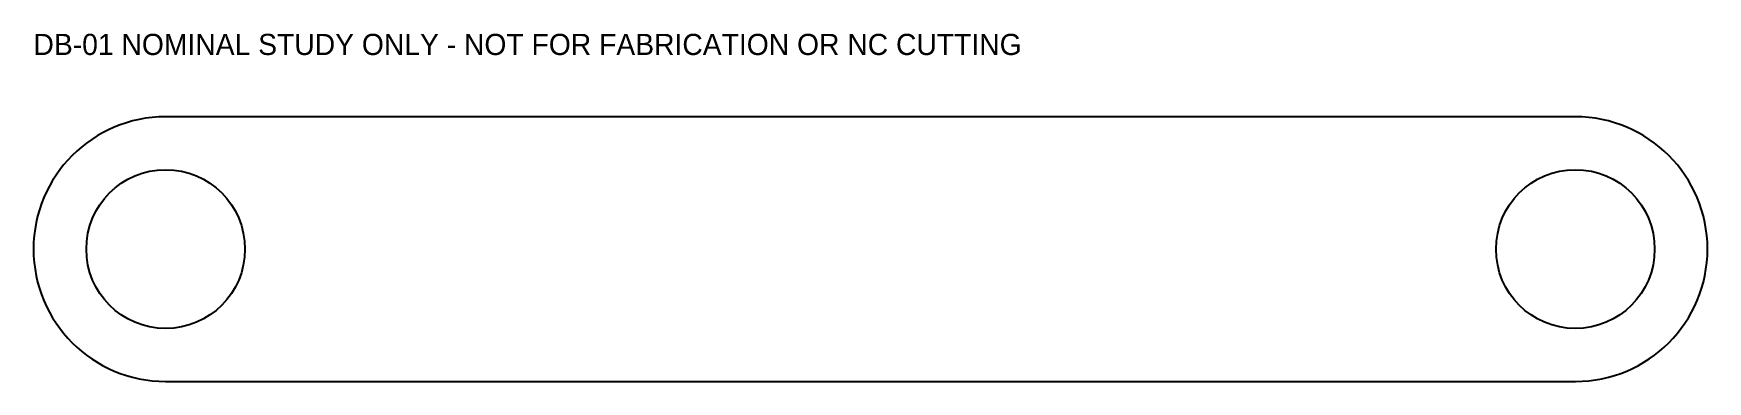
# Model space of a CAD drawing. Header units: metres. Extents: x -75 to 875, y -75 to 122.
import ezdxf

# ---------------------------------------------------------------- set-up
doc = ezdxf.new("R2010")
doc.units = ezdxf.units.M
doc.layers.add('STATUS', color=1, linetype='Continuous')
doc.layers.add('STUDY_GEOMETRY_NOT_RELEASED', color=3, linetype='Continuous')

msp = doc.modelspace()

# ---------------------------------------------------------------- linework, layer by layer
at = {"layer": 'STUDY_GEOMETRY_NOT_RELEASED'}
for p, q in [((800, 75), (0, 75)), ((0, -75), (800, -75))]:
    msp.add_line(p, q, dxfattribs=at)
for centre in [(0, 0), (800, 0)]:
    msp.add_circle(centre, 45, dxfattribs=at)
for centre, start, end in [((0, 0), 90, 270), ((800, 0), 270, 90)]:
    msp.add_arc(centre, 75, start, end, dxfattribs=at)

# ---------------------------------------------------------------- texts
at = {"layer": 'STATUS'}
msp.add_text('DB-01 NOMINAL STUDY ONLY - NOT FOR FABRICATION OR NC CUTTING', height=12, dxfattribs=at).set_placement((-75, 110))

doc.saveas('drawing.dxf')
